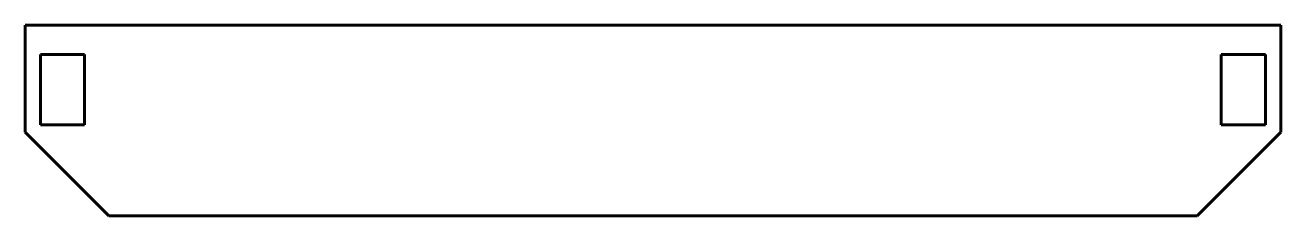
# Model space of a CAD drawing. Header units: millimetres. Extents: x -86 to 769, y -48 to 82.
import ezdxf

# ---------------------------------------------------------------- set-up
doc = ezdxf.new("R2010")
doc.units = ezdxf.units.MM
for name, pattern in [('K5LT32782', [0]), ('K5LT32783', [0]), ('K5LT32784', [0])]:
    doc.linetypes.add(name, pattern=pattern)
doc.layers.add('Системный слой', color=7, linetype='Continuous')

msp = doc.modelspace()

# ---------------------------------------------------------------- linework, layer by layer
at = {"layer": 'Системный слой', "color": 18, "linetype": 'K5LT32782', "lineweight": 60, "true_color": 0x000000}
for p, q in [((-85.72, 81.85), (-85.72, 8.85)), ((-75.23, 61.85), (-45.23, 61.85)), ((-75.23, 61.85), (-75.23, 13.85)), ((-45.23, 61.85), (-45.23, 13.85)), ((-85.72, 8.85), (-28.73, -48.15)), ((-45.23, 13.85), (-75.23, 13.85))]:
    msp.add_line(p, q, dxfattribs=at)
at = {"layer": 'Системный слой', "color": 3, "linetype": 'K5LT32784', "lineweight": 60, "true_color": 0x00ff00}
for p, q in [((-85.72, 81.85), (769.28, 81.85)), ((-28.73, -48.15), (712.28, -48.15))]:
    msp.add_line(p, q, dxfattribs=at)
at = {"layer": 'Системный слой', "color": 5, "linetype": 'K5LT32783', "lineweight": 60, "true_color": 0x0000ff}
for p, q in [((769.28, 81.85), (769.28, 8.85)), ((758.72, 61.85), (728.72, 61.85)), ((728.72, 61.85), (728.72, 13.85)), ((758.72, 61.85), (758.72, 13.85)), ((769.28, 8.85), (712.28, -48.15)), ((728.72, 13.85), (758.72, 13.85))]:
    msp.add_line(p, q, dxfattribs=at)

doc.saveas('drawing.dxf')
